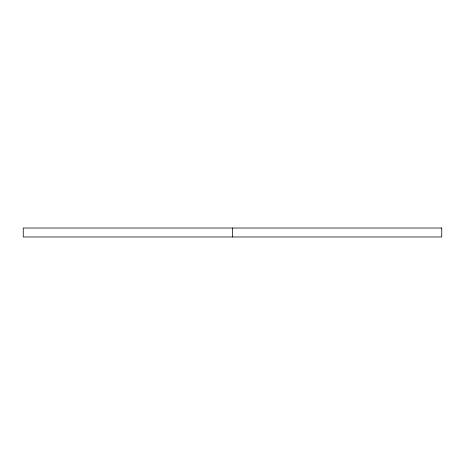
<?xml version="1.0" encoding="UTF-8"?>
<svg xmlns="http://www.w3.org/2000/svg" width="465" height="465" viewBox="0 0 465 465"><rect width="100%" height="100%" fill="white"/><g stroke="black" fill="none" stroke-linecap="round" stroke-linejoin="round"><path stroke-width="0.7" d="M232.5 228.019L232.5 236.981M441.75 228.019L23.25 228.019L23.25 236.981L441.75 236.981L441.75 228.019"/></g></svg>
